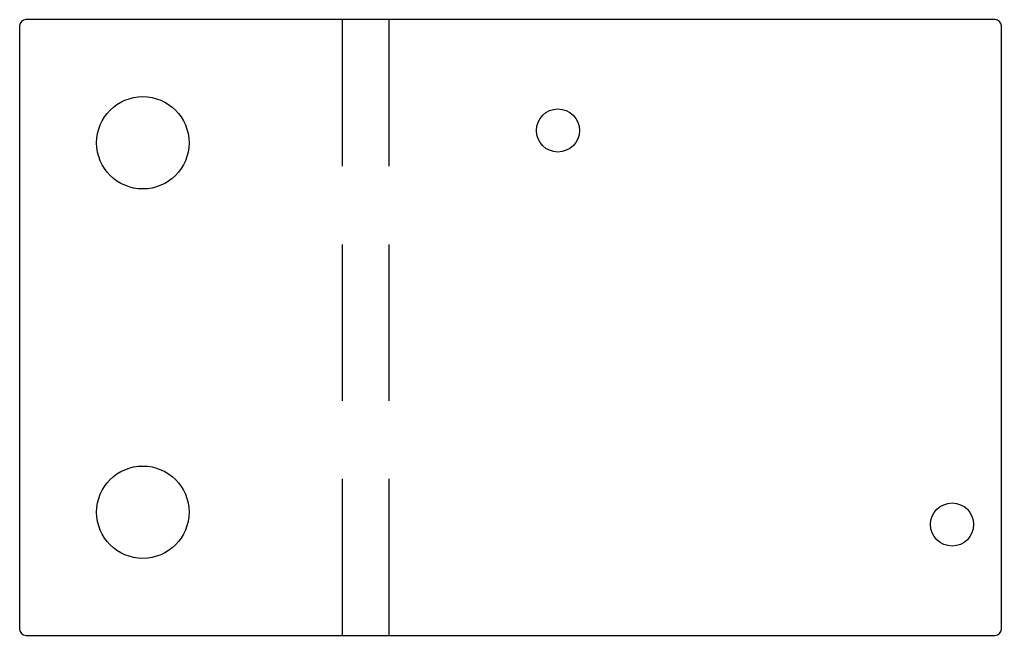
# Model space of a CAD drawing. Extents: x 0 to 79.7, y 0 to 50.
import ezdxf

# ---------------------------------------------------------------- set-up
doc = ezdxf.new("R2010")
doc.units = 0
doc.header["$MEASUREMENT"] = 0
doc.linetypes.add('DASHED', pattern=[19.05, 12.7, -6.35])
doc.layers.get('0').update_dxf_attribs({"linetype": 'CONTINUOUS'})

msp = doc.modelspace()

# ---------------------------------------------------------------- linework, layer by layer
for p, q in [((0, 49.5), (0, 0.5)), ((79.2, 50), (0.5, 50)), ((79.7, 0.5), (79.7, 49.5)), ((0.5, 0), (79.2, 0))]:
    msp.add_line(p, q)
at = {"linetype": 'DASHED'}
for p, q in [((26.2, 0), (26.2, 50)), ((30, 0), (30, 50))]:
    msp.add_line(p, q, dxfattribs=at)
for centre, radius in [((10, 40), 3.75), ((43.7, 41), 1.75), ((10, 10), 3.75), ((75.7, 9), 1.75)]:
    msp.add_circle(centre, radius)
for centre, start, end in [((0.5, 49.5), 90, 180), ((79.2, 49.5), 0, 90), ((0.5, 0.5), 180, 270), ((79.2, 0.5), 270, 0)]:
    msp.add_arc(centre, 0.5, start, end)

doc.saveas('drawing.dxf')
